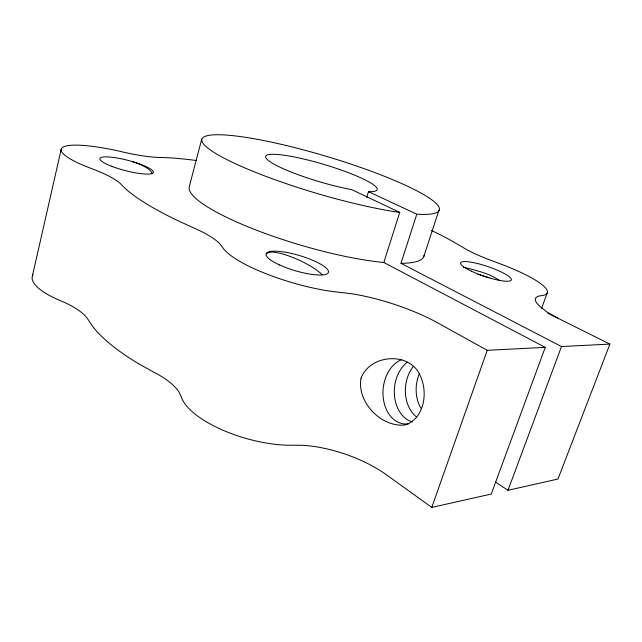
<?xml version="1.0" encoding="UTF-8"?>
<svg xmlns="http://www.w3.org/2000/svg" width="642" height="642" viewBox="0 0 642 642"><rect width="100%" height="100%" fill="white"/><g stroke="black" fill="none" stroke-linecap="round" stroke-linejoin="round"><path stroke-width="0.96" d="M32.405 275.964L61.279 148.936M201.765 139.017L189.31 186.533A122.365 24.508 16.5 0 0 254.072 229.25A122.365 24.508 16.5 0 0 382.512 262.377L383.82 262.49L545.235 347.37L491.258 494.043L431.777 507.413L386.476 474.815A80.033 34.604 18.8 0 0 303.128 445.331L293.225 445.203A75.539 29.211 16.1 0 1 181.357 397.077L178.941 391.957A76.229 29.973 12.4 0 0 154.505 372.561L140.365 364.768A191.476 62.146 16.2 0 1 93.234 327.163L88.436 320.133A69.729 23.417 11.1 0 0 63.566 302.029L54.971 298.289A64.561 19.878 12.9 0 1 33.007 274.664M366.726 197.407L368.492 191.677L369.792 191.701A58.197 8.932 16.6 0 0 330.782 166.535A58.197 8.932 16.6 0 0 266.438 158.63A58.197 8.932 16.6 0 0 349.561 189.221L351.704 189.615L399.741 212.414L383.82 262.49M495.431 482.014L507.983 490.287L557.962 479.052L609.9 344.088L561.485 346.544L400.969 263.324L416.81 214.187L419.523 214.34A123.842 19.108 16.6 0 0 338.206 159.978A123.842 19.108 16.6 0 0 206.363 146.849A123.842 19.108 16.6 0 0 398.433 212.237L399.741 212.414M423.768 256.623L438.951 210.295M431.777 507.413L487.214 350.307L545.235 347.37M541.519 308.601L547.49 292.174M507.983 490.287L561.485 346.544M400.969 263.324L403.706 263.292A122.365 24.508 16.5 0 0 424.121 255.115M368.492 191.677L416.81 214.187M609.9 344.088L549.576 314.082A72.666 61.11 80.7 0 0 547.819 313.24M487.214 350.307L437.708 322.878A83.588 22.783 18 0 0 350.436 293.571L340.437 292.415A78.525 19.051 16.5 0 1 222.533 247.258L219.596 243.503A79.367 19.637 14.3 0 0 193.041 227.605L178.027 220.76A197.88 40.053 16.5 0 1 127.012 190.096L121.555 184.824A72.289 15.207 13.4 0 0 94.888 169.881L85.9 166.414A66.672 12.8 14.5 0 1 63.935 146.697A66.672 12.8 14.5 0 1 121.186 151.616L124.452 152.379A56.721 9.718 14.6 0 0 159.465 157.426L169.303 157.812A197.88 40.053 16.5 0 1 196.3 160.5M557.625 317.975L545.901 311.402L544.448 309.966A66.551 13.193 20 0 1 540.05 295.818L541.431 295.657A64.545 12.519 18.6 0 0 496.627 262.506L488.129 259.32A54.747 9.502 18.5 0 1 462.063 246.881L453.589 241.89A197.88 40.053 16.5 0 0 431.464 230.446M408.665 423.816A32.919 24.203 -85 0 1 383.338 398.634A32.919 24.203 -85 0 1 400.239 360.242A32.806 25.528 71.7 0 1 401.707 359.616M420.895 408.192A31.707 24.059 -85.1 0 1 419.475 373.419M416.626 417.043A32.1 24.115 -85.1 0 1 413.408 366.325M412.453 421.922A32.509 24.163 -85 0 1 394.453 395.472A32.509 24.163 -85 0 1 407.317 362.168M499.974 280.755A26.362 8.844 20.3 0 0 480.529 271.751A26.426 1.621 17.1 0 0 464.96 267.602M489.156 277.721A26.426 1.621 17.1 0 1 477.905 274.238M463.203 267.233A26.426 1.621 17.1 0 1 464.038 267.401M266.783 253.935A32.116 7.776 24.8 0 1 290.601 256.607A32.116 7.776 24.8 0 1 322.204 274.712M132.429 161.72A27.277 8.884 13.1 0 1 152.226 173.838M361.053 378.162C356.671 401.531 380.265 426.625 403.786 425.116A33.681 25.455 84 0 0 420.374 375.947C410.19 351.206 370.041 354.031 361.053 378.162M279.631 264.977A32.517 7.873 16.5 0 0 328.431 272.344A32.517 7.873 16.5 0 0 283.708 251.961A32.517 7.873 16.5 0 0 279.631 264.977M471.469 271.205A26.747 5.184 18.6 0 0 511.281 280.008A26.747 5.184 18.6 0 0 475.128 262.971A26.747 5.184 18.6 0 0 471.469 271.205M111.965 166.414A27.63 5.296 14.5 0 0 153.358 172.441A27.63 5.296 14.5 0 0 114.541 157.611A27.63 5.296 14.5 0 0 111.965 166.414"/></g></svg>
